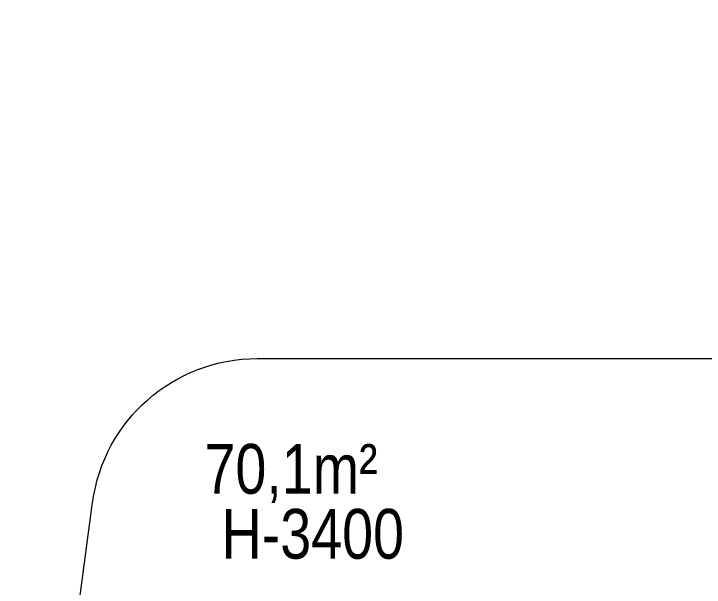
# Model space of a CAD drawing. Header units: millimetres. Extents: x -6521 to 6343, y -6174 to 4868.
# Drawn here: x -6521 to -2360, y 1410 to 4868 of the extents above; entities that cross this region are included whole.
import ezdxf

# ---------------------------------------------------------------- set-up
doc = ezdxf.new("R2010")
doc.units = ezdxf.units.MM
for name, color, linetype in [('DIKOM_ЗОНА', 80, 'Continuous'), ('DIKOM_РАЗМЕР_ЗОНА', 7, 'Continuous'), ('DIKOM_РАЗМЕР_ОБЪЕКТА', 7, 'Continuous')]:
    doc.layers.add(name, color=color, linetype=linetype)
doc.styles.add('style1', font='arial.ttf', dxfattribs={"width": 0.8})
doc.dimstyles.new('1-50', dxfattribs={"dimtxt": 300, "dimasz": 200, "dimexe": 100, "dimexo": 0, "dimgap": 100, "dimtad": 1, "dimtxsty": 'style1', "dimcen": 200, "dimclrd": 7, "dimclre": 7, "dimclrt": 7, "dimadec": 1, "dimazin": 2, "dimtfac": 1, "dimtmove": 0, "dimatfit": 2, "dimfxl": 0, "dimlwd": 25, "dimlwe": 18, "dimarcsym": 0})

# ---------------------------------------------------------------- blocks, each defined once
blk = doc.blocks.new('*D12')
at = {"layer": 'Defpoints', "color": 0, "transparency": 16777216}
for p in [(919, 3251.5), (5268.6, 3251.5), (-3684.8, -1936.7)]:
    blk.add_point(p, dxfattribs=at)
at = {"layer": 'DIKOM_РАЗМЕР_ОБЪЕКТА', "color": 7, "lineweight": 18, "transparency": 16777216}
for p, q in [((919, 3251.5), (5368.6, 3251.5)), ((-3684.8, -1936.7), (5368.6, -1936.7))]:
    blk.add_line(p, q, dxfattribs=at)
at = {"layer": 'DIKOM_РАЗМЕР_ОБЪЕКТА', "color": 7, "lineweight": 25, "transparency": 16777216}
blk.add_line((5268.6, -1736.7), (5268.6, 3051.5), dxfattribs=at)
at = {"layer": 'DIKOM_РАЗМЕР_ОБЪЕКТА', "color": 7, "transparency": 16777216}
for points in [[(5235.2, 3051.5), (5301.9, 3051.5), (5268.6, 3251.5)], [(5235.2, -1736.7), (5301.9, -1736.7), (5268.6, -1936.7)]]:
    blk.add_solid(points, dxfattribs=at)
at = {"layer": 'DIKOM_РАЗМЕР_ОБЪЕКТА', "color": 7, "transparency": 16777216, "insert": (5015.4, 711.2), "char_height": 300, "attachment_point": 5, "rotation": 90, "style": 'style1'}
blk.add_mtext('5150', dxfattribs=at)
blk = doc.blocks.new('*D13')
at = {"layer": 'Defpoints', "color": 0, "transparency": 16777216}
for p in [(1683.2, 4868), (-4359.5, -3960.4), (6242.6, -3960.4)]:
    blk.add_point(p, dxfattribs=at)
at = {"layer": 'DIKOM_РАЗМЕР_ЗОНА', "color": 7, "lineweight": 18, "transparency": 16777216}
for p, q in [((1683.2, 4868), (6342.6, 4868)), ((-4359.5, -3960.4), (6342.6, -3960.4))]:
    blk.add_line(p, q, dxfattribs=at)
at = {"layer": 'DIKOM_РАЗМЕР_ЗОНА', "color": 7, "lineweight": 25, "transparency": 16777216}
blk.add_line((6242.6, 4668), (6242.6, -3760.4), dxfattribs=at)
at = {"layer": 'DIKOM_РАЗМЕР_ЗОНА', "color": 7, "transparency": 16777216}
for points in [[(6209.3, 4668), (6275.9, 4668), (6242.6, 4868)], [(6209.3, -3760.4), (6275.9, -3760.4), (6242.6, -3960.4)]]:
    blk.add_solid(points, dxfattribs=at)
at = {"layer": 'DIKOM_РАЗМЕР_ЗОНА', "color": 7, "transparency": 16777216, "insert": (5989.4, 630.2), "char_height": 300, "attachment_point": 5, "rotation": 90, "style": 'style1'}
blk.add_mtext('8850', dxfattribs=at)

msp = doc.modelspace()

# ---------------------------------------------------------------- linework, layer by layer
at = {"layer": 'DIKOM_ЗОНА', "color": 3, "lineweight": 15}
msp.add_lwpolyline([(-6502.871, -1522.402), (-6045.587, 1920.327, -0.3760442), (-5054.294, 2788.657), (-1652.011, 2788.657, 0.41421356), (-652.011, 3788.657), (-652.011, 3867.991, -0.41421356), (347.989, 4867.991), (2289.989, 4867.991, -0.41421356), (3289.989, 3867.991), (3289.989, 3072.455, 0.41421356), (3789.989, 2572.455), (3818.818, 2572.455, -0.41421356), (4318.818, 2072.455), (4318.818, -669.545, -0.41421356), (3818.818, -1169.545), (3637.989, -1169.545, 0.41421356), (3137.989, -1669.545), (3137.989, -2758.968, -0.41421356), (2137.989, -3758.968), (495.989, -3758.968, -0.36572366), (-489.874, -2926.517, 0.74113664), (-2387.997, -2684.451, -0.86617049), (-6500.814, -1506.911)], format="xyb", dxfattribs=at)

# ---------------------------------------------------------------- texts
at = {"layer": 'DIKOM_РАЗМЕР_ОБЪЕКТА', "insert": (-5371.509, 2273.845), "char_height": 300, "attachment_point": 1, "style": 'style1'}
msp.add_mtext_dynamic_manual_height_columns('70,1m²', width=5885.53069, gutter_width=20, heights=[0], dxfattribs=at)
at = {"layer": 'DIKOM_РАЗМЕР_ОБЪЕКТА', "insert": (-5268.392, 1882.197), "char_height": 300, "width": 1252.54025, "attachment_point": 1, "style": 'style1'}
msp.add_mtext('H-3400', dxfattribs=at)

# ---------------------------------------------------------------- dimensions: what is measured, and where the dimension line sits
at = {"layer": 'DIKOM_РАЗМЕР_ЗОНА'}
dim = msp.add_linear_dim(base=(6242.612, -3960.361), p1=(1683.243, 4867.991), p2=(-4359.523, -3960.361), angle=90, text='8850', dimstyle='1-50', dxfattribs=at)
dim.commit()
dim.dimension.update_dxf_attribs({"geometry": '*D13', "text_midpoint": (6242.612, 630.237), "dimtype": 160})
at = {"layer": 'DIKOM_РАЗМЕР_ОБЪЕКТА'}
dim = msp.add_linear_dim(base=(5268.566, 3251.455), p1=(-3684.783, -1936.746), p2=(918.989, 3251.455), angle=90, text='5150', dimstyle='1-50', dxfattribs=at)
dim.commit()
dim.dimension.update_dxf_attribs({"geometry": '*D12', "text_midpoint": (5268.566, 711.247), "dimtype": 160})

doc.saveas('drawing.dxf')
